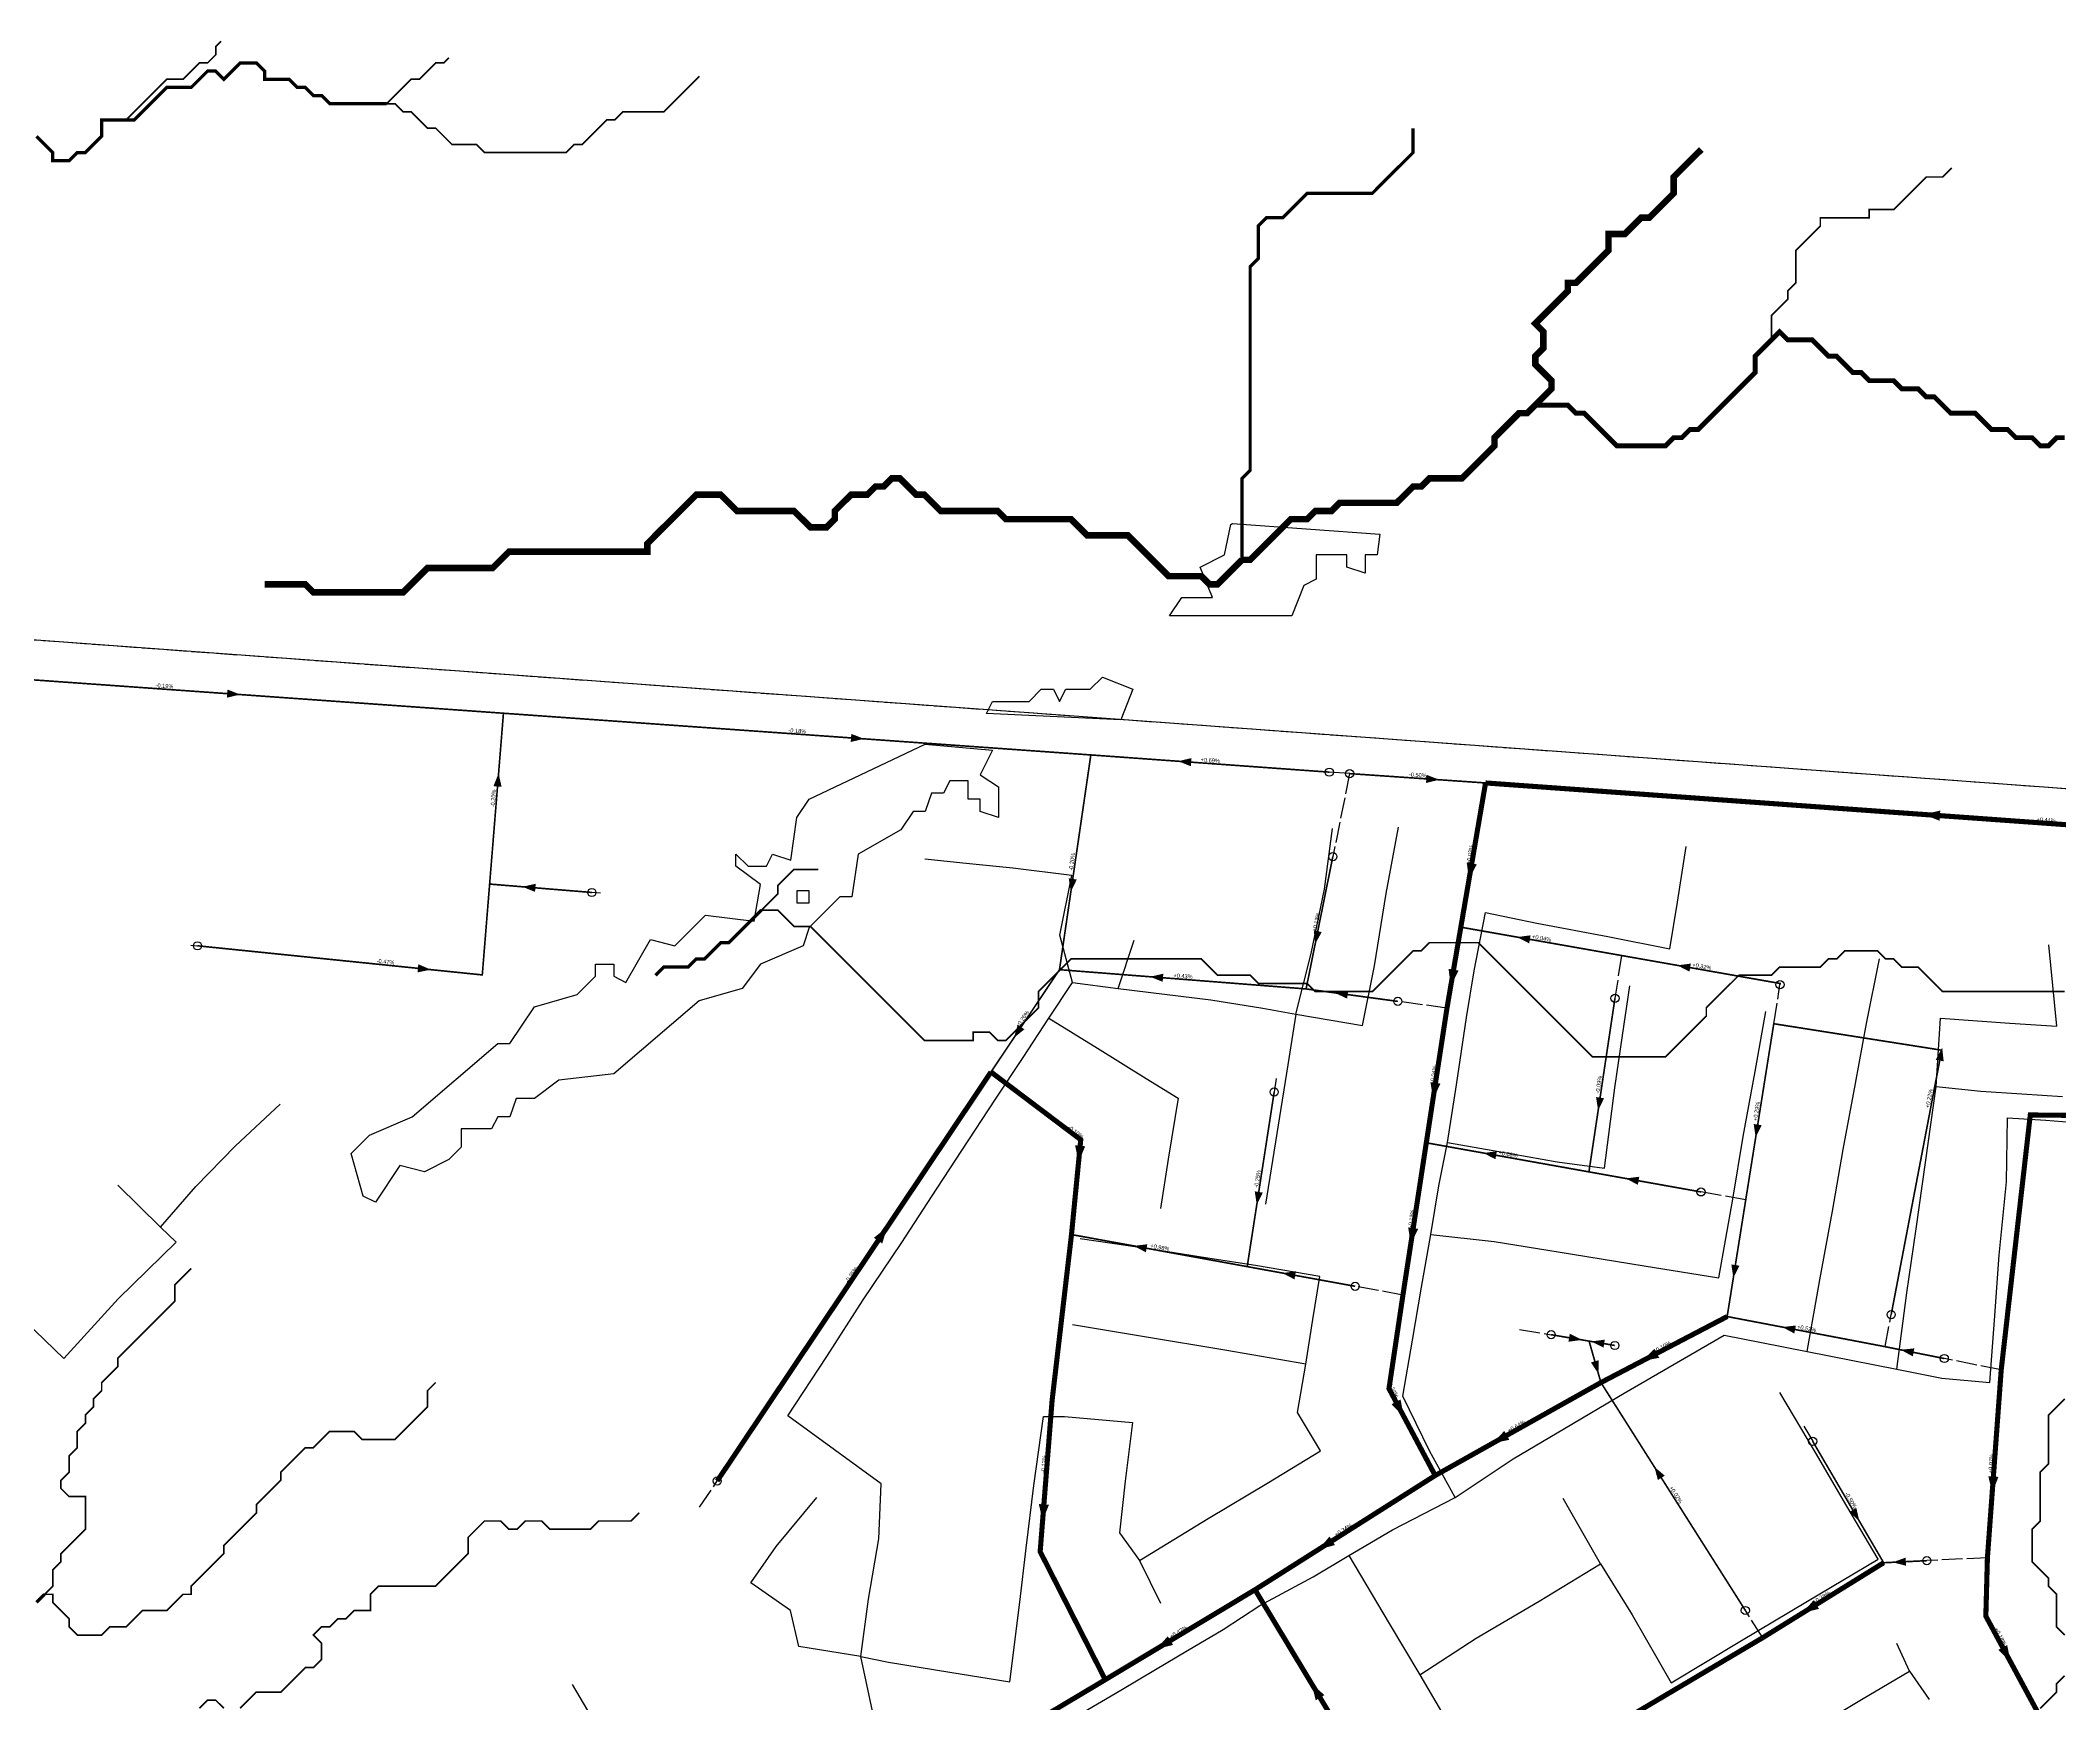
# Model space of a CAD drawing. Header units: metres. Extents: x 442821 to 452274, y 2561971 to 2571293.
# Drawn here: x 445673 to 446665, y 2567151 to 2567968 of the extents above; entities that cross this region are included whole.
import ezdxf
from ezdxf.enums import TextEntityAlignment as Align

# ---------------------------------------------------------------- set-up
doc = ezdxf.new("R2010")
doc.units = ezdxf.units.M
doc.header["$LTSCALE"] = 8
doc.linetypes.add('DASHDOT', pattern=[3.556, 2.54, -0.508, 0, -0.508])
doc.linetypes.add('DASHED', pattern=[1.524, 1.27, -0.254])
for name, color, linetype in [('A_ARROWS', 7, 'Continuous'), ('A_BRANCH', 7, 'Continuous'), ('A_BUILT_2006', 252, 'Continuous'), ('A_CATCHMENTS', 7, 'Continuous'), ('A_ENVELOPE', 3, 'Continuous'), ('A_GRADIENT', 8, 'Continuous'), ('A_HEAD_GAP', 8, 'Continuous'), ('A_HEADS', 8, 'Continuous'), ('A_LATERAL', 7, 'Continuous'), ('A_STREAMS', 5, 'Continuous'), ('A_SUBMAIN', 7, 'Continuous'), ('A_WADI', 4, 'Continuous')]:
    doc.layers.add(name, color=color, linetype=linetype)

msp = doc.modelspace()

# ---------------------------------------------------------------- linework, layer by layer
at = {"layer": 'A_ARROWS', "color": 2}
for points in [[(445771.35, 2567646.39), (445764.83, 2567644.85), (445765.11, 2567648.84)], [(446077.72, 2567624.64), (446071.19, 2567623.1), (446071.47, 2567627.09)], [(445898.24, 2567607.63), (445899.72, 2567601.09), (445895.73, 2567601.41)], [(446231.98, 2567613.64), (446238.5, 2567615.17), (446238.22, 2567611.19)], [(446360.26, 2567604.53), (446353.74, 2567602.97), (446354.02, 2567606.96)], [(446598.15, 2567587.49), (446606.31, 2567589.41), (446605.95, 2567584.42)], [(446374.85, 2567555.53), (446373.74, 2567563.84), (446378.67, 2567562.99)], [(445909.93, 2567551.97), (445916.47, 2567553.44), (445916.15, 2567549.45)], [(446179.3, 2567549.48), (446178.25, 2567556.1), (446182.21, 2567555.52)], [(446299.3, 2567523.86), (446298.61, 2567530.52), (446302.53, 2567529.73)], [(446398.44, 2567527.25), (446405.09, 2567528.11), (446404.4, 2567524.17)], [(445864.98, 2567511.25), (445858.41, 2567509.91), (445858.82, 2567513.89)], [(446218.18, 2567507.76), (446224.72, 2567509.26), (446224.41, 2567505.27)], [(446365.91, 2567503.35), (446364.8, 2567511.66), (446369.73, 2567510.82)], [(446477.18, 2567513.36), (446483.83, 2567514.22), (446483.13, 2567510.28)], [(446308.91, 2567499.87), (446315.52, 2567500.99), (446314.99, 2567497.03)], [(446151.31, 2567477.75), (446153.21, 2567484.18), (446156.53, 2567481.96)], [(446607.23, 2567472.85), (446608, 2567466.19), (446604.07, 2567466.94)], [(446357.19, 2567447.73), (446355.93, 2567456.02), (446360.87, 2567455.26)], [(446438.28, 2567442.05), (446437.25, 2567448.68), (446441.2, 2567448.09)], [(446515.64, 2567428.8), (446514.68, 2567435.43), (446518.63, 2567434.8)], [(446183.1, 2567416.76), (446181.39, 2567424.97), (446186.36, 2567424.48)], [(446381.9, 2567421.19), (446388.55, 2567422.03), (446387.84, 2567418.09)], [(446451.83, 2567408.67), (446458.48, 2567409.51), (446457.78, 2567405.57)], [(446270.61, 2567395.72), (446269.61, 2567402.35), (446273.57, 2567401.74)], [(446089.07, 2567384.77), (446086.7, 2567376.73), (446082.55, 2567379.51)], [(446346.24, 2567376.39), (446344.98, 2567384.67), (446349.93, 2567383.92)], [(446210.2, 2567375.54), (446216.86, 2567376.36), (446216.14, 2567372.42)], [(446283.2, 2567362.22), (446289.85, 2567363.04), (446289.13, 2567359.1)], [(446504.67, 2567359.8), (446503.7, 2567366.44), (446507.65, 2567365.81)], [(446430.32, 2567329.37), (446423.68, 2567328.46), (446424.34, 2567332.41)], [(446434.94, 2567328.59), (446441.58, 2567329.5), (446440.92, 2567325.55)], [(446528.74, 2567335.67), (446535.4, 2567336.44), (446534.65, 2567332.51)], [(446438.41, 2567312.71), (446434.73, 2567318.32), (446438.58, 2567319.41)], [(446460.01, 2567319.06), (446465.94, 2567324.99), (446468.26, 2567320.56)], [(446586.91, 2567324.51), (446593.58, 2567325.21), (446592.79, 2567321.29)], [(446342.78, 2567291.83), (446336.82, 2567297.72), (446341.24, 2567300.07)], [(446386.44, 2567278.57), (446392.19, 2567284.66), (446394.64, 2567280.3)], [(446465.88, 2567267.01), (446470.99, 2567262.68), (446467.62, 2567260.54)], [(446631.81, 2567254.27), (446629.9, 2567262.43), (446634.89, 2567262.06)], [(446165.43, 2567240.58), (446163.57, 2567248.75), (446168.55, 2567248.36)], [(446566.58, 2567240.31), (446561.63, 2567244.83), (446565.08, 2567246.85)], [(446300.93, 2567226.41), (446306.35, 2567232.8), (446309.02, 2567228.58)], [(446583, 2567220.12), (446589.3, 2567222.42), (446589.49, 2567218.42)], [(446538.61, 2567195.17), (446544.09, 2567201.51), (446546.72, 2567197.26)], [(446221.34, 2567177.54), (446226.91, 2567183.81), (446229.49, 2567179.52)], [(446640.79, 2567171.23), (446634.79, 2567177.09), (446639.19, 2567179.46)], [(446297.58, 2567160.45), (446303.85, 2567154.89), (446299.57, 2567152.31)]]:
    msp.add_solid(points, dxfattribs=at)
at = {"layer": 'A_BRANCH', "color": 2, "const_width": 0.8}
for points in [[(446306.24, 2567608.28), (446189.12, 2567616.73)], [(446339.92, 2567495.66), (446294.84, 2567501.78)]]:
    msp.add_lwpolyline(points, dxfattribs=at)
at = {"layer": 'A_BRANCH', "color": 2, "linetype": 'DASHED', "const_width": 0.8}
for points in [[(446307.97, 2567566.77), (446294.84, 2567501.78)], [(446527.59, 2567503.88), (446527.68, 2567504.45), (446449.69, 2567518.21)], [(446446.54, 2567497.17), (446433.76, 2567411.91)], [(446582.2, 2567341.78), (446607.01, 2567471.68), (446524.54, 2567484.69)], [(446488.78, 2567402.06), (446433.76, 2567411.91)], [(446318.95, 2567355.7), (446265.92, 2567365.37)], [(446608.27, 2567320.23), (446579.2, 2567326.05)], [(446510.59, 2567196.47), (446439.64, 2567308.41)], [(446599.73, 2567220.92), (446578.51, 2567219.9)]]:
    msp.add_lwpolyline(points, dxfattribs=at)
at = {"layer": 'A_BUILT_2006', "color": 252}
for points in [[(446303.89, 2567550.79), (446307.87, 2567580.55)], [(446334.23, 2567548.63), (446340.29, 2567581.19)], [(446477.25, 2567544.39), (446481.57, 2567571.67)], [(446127.89, 2567563.4), (446107.52, 2567565.5)], [(446150.78, 2567561.05), (446127.89, 2567563.4)], [(446179.85, 2567557.5), (446150.78, 2567561.05)], [(446173.85, 2567528.16), (446179.85, 2567557.5)], [(446297.39, 2567519.23), (446303.89, 2567550.79)], [(446328.51, 2567513.15), (446334.23, 2567548.63)], [(446377.36, 2567510.59), (446382.93, 2567539.26)], [(446382.93, 2567539.26), (446408.24, 2567534.12)], [(446473.47, 2567521.49), (446477.25, 2567544.39)], [(446180.08, 2567504.99), (446173.85, 2567528.16)], [(446408.24, 2567534.12), (446443.04, 2567527.61)], [(446443.04, 2567527.61), (446473.47, 2567521.49)], [(446202.62, 2567502.04), (446210.43, 2567525.74)], [(446289.78, 2567489.44), (446297.39, 2567519.23)], [(446663.48, 2567483.44), (446659.7, 2567523.49)], [(446322.57, 2567483.77), (446328.51, 2567513.15)], [(446373.58, 2567487.68), (446377.36, 2567510.59)], [(446570.13, 2567484.8), (446576.46, 2567516.63)], [(446168.57, 2567487.46), (446180.08, 2567504.99)], [(446180.08, 2567504.99), (446202.62, 2567502.04)], [(446202.62, 2567502.04), (446248.07, 2567496.39)], [(446450.19, 2567478.84), (446453.78, 2567503.34)], [(446248.07, 2567496.39), (446273.59, 2567492.25)], [(446273.59, 2567492.25), (446289.78, 2567489.44)], [(446289.78, 2567489.44), (446285.8, 2567464.56)], [(446289.78, 2567489.44), (446322.57, 2567483.77)], [(446368.67, 2567454.73), (446373.58, 2567487.68)], [(446515.46, 2567461.14), (446520.68, 2567490.7)], [(446155.89, 2567468.14), (446168.57, 2567487.46)], [(446168.57, 2567487.46), (446192.46, 2567472.6)], [(446446.42, 2567453.16), (446450.19, 2567478.84)], [(446564.69, 2567455.34), (446570.13, 2567484.8)], [(446604.36, 2567453.84), (446606.43, 2567487.34)], [(446606.43, 2567487.34), (446640.47, 2567485.01)], [(446640.47, 2567485.01), (446663.48, 2567483.44)], [(446142.37, 2567447.56), (446155.89, 2567468.14)], [(446192.46, 2567472.6), (446216.36, 2567457.75)], [(446285.8, 2567464.56), (446281.05, 2567434.9)], [(446509.53, 2567429.28), (446515.46, 2567461.14)], [(446216.36, 2567457.75), (446231.96, 2567448.05)], [(446231.96, 2567448.05), (446227.17, 2567418.12)], [(446364.33, 2567426.41), (446368.67, 2567454.73)], [(446441.47, 2567413.73), (446446.42, 2567453.16)], [(446558.61, 2567422.86), (446564.69, 2567455.34)], [(446599.12, 2567416.48), (446604.36, 2567453.84)], [(446604.36, 2567453.84), (446626.25, 2567451.64)], [(446626.25, 2567451.64), (446646.36, 2567450.17)], [(446646.36, 2567450.17), (446666.37, 2567448.94)], [(445769.1, 2567424.71), (445791.02, 2567445.17)], [(446125.81, 2567422.33), (446142.37, 2567447.56)], [(446638.89, 2567406.99), (446639.27, 2567438.5)], [(446639.27, 2567438.5), (446658.23, 2567437.36)], [(446281.05, 2567434.9), (446274.83, 2567396.09)], [(446504.44, 2567398.57), (446509.53, 2567429.28)], [(446658.23, 2567437.36), (446682.7, 2567435.41)], [(445749.55, 2567404.74), (445769.1, 2567424.71)], [(446110.94, 2567399.67), (446125.81, 2567422.33)], [(446227.17, 2567418.12), (446223.28, 2567393.89)], [(446359.98, 2567405.13), (446364.33, 2567426.41)], [(446364.33, 2567426.41), (446395.98, 2567420.79)], [(446395.98, 2567420.79), (446418.16, 2567416.86)], [(446553.41, 2567392.69), (446558.61, 2567422.86)], [(446418.16, 2567416.86), (446441.47, 2567413.73)], [(446594.46, 2567383.91), (446599.12, 2567416.48)], [(445732.22, 2567384.69), (445711.2, 2567405.34)], [(445732.22, 2567384.69), (445749.55, 2567404.74)], [(446096.23, 2567377.26), (446110.94, 2567399.67)], [(446356.04, 2567381.22), (446359.98, 2567405.13)], [(446497.61, 2567359.83), (446504.44, 2567398.57)], [(446635.16, 2567370.99), (446638.89, 2567406.99)], [(446547.12, 2567358.83), (446553.41, 2567392.69)], [(445739.81, 2567377.3), (445732.22, 2567384.69)], [(446219.8, 2567373.79), (446183.87, 2567379.03)], [(446351.57, 2567355.29), (446356.04, 2567381.22)], [(446356.04, 2567381.22), (446387.26, 2567377.7)], [(446589.93, 2567352.48), (446594.46, 2567383.91)], [(445711.39, 2567349.48), (445739.81, 2567377.3)], [(446077.38, 2567348.98), (446096.23, 2567377.26)], [(446245.42, 2567369.73), (446219.8, 2567373.79)], [(446270.01, 2567365.95), (446245.42, 2567369.73)], [(446387.26, 2567377.7), (446418.59, 2567372.63)], [(446418.59, 2567372.63), (446460.84, 2567365.79)], [(446632.89, 2567339.1), (446635.16, 2567370.99)], [(446301.61, 2567360.49), (446270.01, 2567365.95)], [(446298.21, 2567339.42), (446301.61, 2567360.49)], [(446460.84, 2567365.79), (446497.61, 2567359.83)], [(446540.93, 2567323.69), (446547.12, 2567358.83)], [(445684.69, 2567320.3), (445711.39, 2567349.48)], [(446059.4, 2567321.17), (446077.38, 2567348.98)], [(446347.06, 2567329.19), (446351.57, 2567355.29)], [(446584.99, 2567315.07), (446589.93, 2567352.48)], [(446294.67, 2567317.47), (446298.21, 2567339.42)], [(446630.63, 2567308.44), (446632.89, 2567339.1)], [(445665.96, 2567338.43), (445684.69, 2567320.3)], [(446215.42, 2567330.82), (446180.17, 2567336.78)], [(446254.9, 2567324.4), (446215.42, 2567330.82)], [(446342.32, 2567301.7), (446347.06, 2567329.19)], [(446475.67, 2567317.52), (446500.19, 2567331.74)], [(446500.19, 2567331.74), (446518.47, 2567328.13)], [(446040.24, 2567292.09), (446059.4, 2567321.17)], [(446294.67, 2567317.47), (446254.9, 2567324.4)], [(446518.47, 2567328.13), (446540.93, 2567323.69)], [(446540.93, 2567323.69), (446563.29, 2567319.27)], [(446563.29, 2567319.27), (446584.99, 2567315.07)], [(446290.68, 2567293.63), (446294.67, 2567317.47)], [(446451.08, 2567303.25), (446475.67, 2567317.52)], [(446584.99, 2567315.07), (446607.07, 2567310.62)], [(446607.07, 2567310.62), (446630.63, 2567308.44)], [(446355.51, 2567274.91), (446342.32, 2567301.7)], [(446421.69, 2567285.92), (446451.08, 2567303.25)], [(446545.01, 2567273.98), (446527.57, 2567303.55)], [(446063.18, 2567275.39), (446040.24, 2567292.09)], [(446161.07, 2567257.82), (446165.81, 2567291.81)], [(446165.81, 2567291.81), (446176.21, 2567291.81)], [(446176.21, 2567291.81), (446209.66, 2567288.86)], [(446301.93, 2567274.89), (446290.68, 2567293.63)], [(446209.66, 2567288.86), (446206, 2567259.91)], [(446396.62, 2567270.95), (446421.69, 2567285.92)], [(446086.11, 2567258.68), (446063.18, 2567275.39)], [(446276.42, 2567259.35), (446301.93, 2567274.89)], [(446367.98, 2567252.03), (446355.51, 2567274.91)], [(446367.98, 2567252.03), (446396.62, 2567270.95)], [(446560.42, 2567247.72), (446545.01, 2567273.98)], [(446206, 2567259.91), (446203.17, 2567234.55)], [(446034.5, 2567227.82), (446054.57, 2567251.92)], [(446085, 2567231.68), (446086.11, 2567258.68)], [(446157.3, 2567227.13), (446161.07, 2567257.82)], [(446246.76, 2567241.6), (446276.42, 2567259.35)], [(446337.26, 2567236.1), (446367.98, 2567252.03)], [(446439.42, 2567219.43), (446421.05, 2567251.44)], [(446213.06, 2567221.02), (446246.76, 2567241.6)], [(446575.83, 2567221.72), (446560.42, 2567247.72)], [(446079.94, 2567201.95), (446085, 2567231.68)], [(446203.17, 2567234.55), (446213.06, 2567221.02)], [(446315.81, 2567223.43), (446337.26, 2567236.1)], [(446022.1, 2567210.07), (446034.5, 2567227.82)], [(446154.26, 2567200.51), (446157.3, 2567227.13)], [(446213.06, 2567221.02), (446223.41, 2567200.01)], [(446298.25, 2567212.92), (446315.81, 2567223.43)], [(446315.81, 2567223.43), (446335.58, 2567190.04)], [(446541.11, 2567201.01), (446575.83, 2567221.72)], [(446041.61, 2567196.43), (446022.1, 2567210.07)], [(446272.05, 2567198.87), (446298.25, 2567212.92)], [(446409.33, 2567201.1), (446439.42, 2567219.43)], [(446439.42, 2567219.43), (446455.05, 2567194.24)], [(446076.11, 2567173.87), (446079.94, 2567201.95)], [(446149.36, 2567161.34), (446154.26, 2567200.51)], [(446378.34, 2567182.86), (446409.33, 2567201.1)], [(446507.86, 2567181.18), (446541.11, 2567201.01)], [(446045.63, 2567178.72), (446041.61, 2567196.43)], [(446254.15, 2567187.06), (446272.05, 2567198.87)], [(446335.58, 2567190.04), (446350.7, 2567164.88)], [(446455.05, 2567194.24), (446474.07, 2567160.88)], [(446236.64, 2567176.73), (446254.15, 2567187.06)], [(446350.7, 2567164.88), (446378.34, 2567182.86)], [(446474.07, 2567160.88), (446507.86, 2567181.18)], [(446591.16, 2567166.64), (446584.99, 2567180.28)], [(446076.11, 2567173.87), (446045.63, 2567178.72)], [(446084.79, 2567133.27), (446076.11, 2567173.87)], [(446076.11, 2567173.87), (446089.76, 2567170.99)], [(446089.76, 2567170.99), (446119.84, 2567166.12)], [(446220.91, 2567167.45), (446236.64, 2567176.73)], [(446119.84, 2567166.12), (446149.36, 2567161.34)], [(446203.8, 2567157.36), (446220.91, 2567167.45)], [(446350.7, 2567164.88), (446366.38, 2567138.05)], [(446567.68, 2567152.66), (446591.16, 2567166.64)], [(446591.16, 2567166.64), (446600.81, 2567152.64)], [(445949.54, 2567134.51), (445934.6, 2567160.12)], [(446182.92, 2567145.04), (446203.8, 2567157.36)], [(446549.32, 2567141.73), (446567.68, 2567152.66)]]:
    msp.add_lwpolyline(points, dxfattribs=at)
at = {"layer": 'A_CATCHMENTS', "color": 2, "linetype": 'DASHED'}
msp.add_lwpolyline([(445577.23, 2567680.07), (447425.06, 2567544.86)], dxfattribs=at)
at = {"layer": 'A_ENVELOPE', "color": 3}
msp.add_lwpolyline([(444250.94, 2566757.85), (445002.03, 2567304.52), (445444.13, 2567418.61), (445577.23, 2567680.07), (447477.54, 2567541.02)], dxfattribs=at)
at = {"layer": 'A_HEAD_GAP', "color": 8, "linetype": 'DASHED'}
for points in [[(446316.21, 2567607.56), (446306.24, 2567608.28)], [(446316.21, 2567607.56), (446307.97, 2567566.77)], [(445948.3, 2567548.82), (445944.04, 2567549.17)], [(445747.09, 2567523.31), (445750.37, 2567522.97)], [(446449.69, 2567518.21), (446446.54, 2567497.17)], [(446524.54, 2567484.69), (446527.59, 2567503.88)], [(446364.04, 2567492.39), (446339.92, 2567495.66)], [(446280.19, 2567457.74), (446279.17, 2567451.13)], [(446510.76, 2567398.12), (446488.78, 2567402.06)], [(446342.41, 2567351.42), (446318.95, 2567355.7)], [(446579.2, 2567326.05), (446582.2, 2567341.78)], [(446399.68, 2567334.54), (446415.2, 2567331.92)], [(446636.24, 2567314.62), (446608.27, 2567320.23)], [(446539.27, 2567287.05), (446543.65, 2567279.56)], [(445996.94, 2567247.12), (446005.62, 2567260.08)], [(446629.47, 2567222.34), (446599.73, 2567220.92)], [(446519.09, 2567183.07), (446510.59, 2567196.47)]]:
    msp.add_lwpolyline(points, dxfattribs=at)
at = {"layer": 'A_HEADS', "color": 2}
for centre in [(446306.24, 2567608.28), (446316.21, 2567607.56), (446307.97, 2567566.77), (445944.04, 2567549.17), (445750.37, 2567522.97), (446339.92, 2567495.66), (446446.54, 2567497.17), (446527.59, 2567503.88), (446279.17, 2567451.13), (446488.78, 2567402.06), (446318.95, 2567355.7), (446582.2, 2567341.78), (446415.2, 2567331.92), (446446.47, 2567326.64), (446608.27, 2567320.23), (446543.65, 2567279.56), (446005.62, 2567260.08), (446599.73, 2567220.92), (446510.59, 2567196.47)]:
    msp.add_circle(centre, 2, dxfattribs=at)
at = {"layer": 'A_LATERAL', "color": 2, "linetype": 'DASHDOT', "const_width": 0.8}
for points in [[(445567.46, 2567660.86), (445900.63, 2567637.21)], [(445893.84, 2567553.29), (445900.63, 2567637.21)], [(445900.63, 2567637.21), (446189.12, 2567616.73)], [(446189.12, 2567616.73), (446173.72, 2567511.24)], [(446316.21, 2567607.56), (446382.98, 2567602.97)], [(445750.37, 2567522.97), (445890.23, 2567508.67), (445893.84, 2567553.29)], [(445944.04, 2567549.17), (445893.84, 2567553.29)], [(446279.17, 2567451.13), (446265.92, 2567365.37)], [(446510.76, 2567398.12), (446501.65, 2567340.84)], [(446415.2, 2567331.92), (446433.83, 2567328.78)], [(446543.65, 2567279.56), (446578.51, 2567219.9)]]:
    msp.add_lwpolyline(points, dxfattribs=at)
at = {"layer": 'A_LATERAL', "color": 2, "linetype": 'DASHED', "const_width": 0.8}
for points in [[(446449.69, 2567518.21), (446370.84, 2567532.12)], [(446173.72, 2567511.24), (446140.08, 2567460.97)], [(446294.84, 2567501.78), (446173.72, 2567511.24)], [(446524.54, 2567484.69), (446510.76, 2567398.12)], [(446433.76, 2567411.91), (446353.88, 2567426.2)], [(446433.83, 2567328.78), (446439.64, 2567308.41)]]:
    msp.add_lwpolyline(points, dxfattribs=at)
at = {"layer": 'A_LATERAL', "color": 2, "const_width": 0.8}
for points in [[(446265.92, 2567365.37), (446179.62, 2567381.12)], [(446579.2, 2567326.05), (446501.65, 2567340.84)], [(446446.47, 2567326.64), (446433.83, 2567328.78)]]:
    msp.add_lwpolyline(points, dxfattribs=at)
at = {"layer": 'A_STREAMS', "color": 5}
for points, const_width in [([(445762, 2567967.35), (445759.3, 2567964.66), (445759.3, 2567960.66), (445755.3, 2567956.66), (445751.3, 2567956.66), (445747.3, 2567952.66), (445743.3, 2567948.65), (445739.3, 2567948.65), (445735.3, 2567948.65), (445731.3, 2567944.65), (445727.3, 2567940.65), (445723.3, 2567936.65), (445719.3, 2567932.65), (445715.3, 2567928.65)], 0.8), ([(445843.32, 2567936.65), (445839.32, 2567936.65), (445835.32, 2567936.65), (445831.31, 2567936.65), (445827.31, 2567936.65), (445823.31, 2567936.65), (445819.31, 2567936.65), (445815.31, 2567936.65), (445811.31, 2567940.65), (445807.31, 2567940.65), (445803.31, 2567944.65), (445799.31, 2567944.65), (445795.31, 2567948.65), (445791.31, 2567948.65), (445787.31, 2567948.65), (445783.31, 2567948.65), (445783.31, 2567952.66), (445779.31, 2567956.66), (445775.31, 2567956.66), (445771.31, 2567956.66), (445767.31, 2567952.66), (445763.31, 2567948.65), (445759.3, 2567952.66), (445755.3, 2567952.66), (445751.3, 2567948.65), (445747.3, 2567944.65), (445743.3, 2567944.65), (445739.3, 2567944.65), (445735.3, 2567944.65), (445731.3, 2567940.65), (445727.3, 2567936.65), (445723.3, 2567932.65), (445719.3, 2567928.65), (445715.3, 2567928.65)], 1.6), ([(445873.83, 2567959.17), (445871.32, 2567956.66), (445867.32, 2567956.66), (445863.32, 2567952.66), (445859.32, 2567948.65), (445855.32, 2567948.65), (445851.32, 2567944.65), (445847.32, 2567940.65), (445843.32, 2567936.65)], 0.8), ([(445996.85, 2567950.17), (445995.34, 2567948.65), (445991.34, 2567944.65), (445987.34, 2567940.65), (445983.34, 2567936.65), (445979.33, 2567932.65), (445975.33, 2567932.65), (445971.33, 2567932.65), (445967.33, 2567932.65), (445963.33, 2567932.65), (445959.33, 2567932.65), (445955.33, 2567928.65), (445951.33, 2567928.65), (445947.33, 2567924.65), (445943.33, 2567920.64), (445939.33, 2567916.64), (445935.33, 2567916.64), (445931.33, 2567912.64), (445927.33, 2567912.64), (445923.33, 2567912.64), (445919.33, 2567912.64), (445915.33, 2567912.64), (445911.33, 2567912.64), (445907.32, 2567912.64), (445903.32, 2567912.64), (445899.32, 2567912.64), (445895.32, 2567912.64), (445891.32, 2567912.64), (445887.32, 2567916.64), (445883.32, 2567916.64), (445879.32, 2567916.64), (445875.32, 2567916.64), (445871.32, 2567920.64), (445867.32, 2567924.65), (445863.32, 2567924.65), (445859.32, 2567928.65), (445855.32, 2567932.65), (445851.32, 2567932.65), (445847.32, 2567936.65), (445843.32, 2567936.65)], 0.8), ([(445715.3, 2567928.65), (445711.3, 2567928.65), (445707.3, 2567928.65), (445703.3, 2567928.65), (445703.3, 2567924.65), (445703.3, 2567920.64), (445699.3, 2567916.64), (445695.3, 2567912.64), (445691.3, 2567912.64), (445687.29, 2567908.64), (445683.29, 2567908.64), (445679.29, 2567908.64), (445679.29, 2567912.64), (445675.29, 2567916.64), (445671.29, 2567920.64)], 1.6), ([(446347.39, 2567924.52), (446347.39, 2567920.64), (446347.39, 2567916.64), (446347.39, 2567912.64), (446343.39, 2567908.64), (446339.38, 2567904.64), (446335.38, 2567900.64), (446331.38, 2567896.64), (446327.38, 2567892.63), (446323.38, 2567892.63), (446319.38, 2567892.63), (446315.38, 2567892.63), (446311.38, 2567892.63), (446307.38, 2567892.63), (446303.38, 2567892.63), (446299.38, 2567892.63), (446295.38, 2567892.63), (446291.38, 2567888.63), (446287.38, 2567884.63), (446283.38, 2567880.63), (446279.38, 2567880.63), (446275.38, 2567880.63), (446271.38, 2567876.63), (446271.38, 2567872.63), (446271.38, 2567868.63), (446271.38, 2567864.62), (446271.38, 2567860.62), (446267.37, 2567856.62), (446267.37, 2567852.62), (446267.37, 2567848.62), (446267.37, 2567844.62), (446267.37, 2567840.62), (446267.37, 2567836.62), (446267.37, 2567832.61), (446267.37, 2567828.61), (446267.37, 2567824.61), (446267.37, 2567820.61), (446267.37, 2567816.61), (446267.37, 2567812.61), (446267.37, 2567808.61), (446267.37, 2567804.6), (446267.37, 2567800.6), (446267.37, 2567796.6), (446267.37, 2567792.6), (446267.37, 2567788.6), (446267.37, 2567784.6), (446267.37, 2567780.6), (446267.37, 2567776.59), (446267.37, 2567772.59), (446267.37, 2567768.59), (446267.37, 2567764.59), (446267.37, 2567760.59), (446267.37, 2567756.59), (446263.37, 2567752.59), (446263.37, 2567748.58), (446263.37, 2567744.58), (446263.37, 2567740.58), (446263.37, 2567736.58), (446263.37, 2567732.58), (446263.37, 2567728.58), (446263.37, 2567724.58), (446263.37, 2567720.57), (446263.37, 2567716.57), (446263.37, 2567712.57)], 1.6), ([(446488.93, 2567914.16), (446487.4, 2567912.64), (446483.4, 2567908.64), (446479.4, 2567904.64), (446475.4, 2567900.64), (446475.4, 2567896.64), (446475.4, 2567892.63), (446471.4, 2567888.63), (446467.4, 2567884.63), (446463.4, 2567880.63), (446459.4, 2567880.63), (446455.4, 2567876.63), (446451.4, 2567872.63), (446447.4, 2567872.63), (446443.4, 2567872.63), (446443.4, 2567868.63), (446443.4, 2567864.62), (446439.4, 2567860.62), (446435.4, 2567856.62), (446431.4, 2567852.62), (446427.4, 2567848.62), (446423.4, 2567848.62), (446423.4, 2567844.62), (446419.4, 2567840.62), (446415.4, 2567836.62), (446411.39, 2567832.61), (446407.39, 2567828.61), (446411.39, 2567824.61), (446411.39, 2567820.61), (446411.39, 2567816.61), (446407.39, 2567812.61), (446407.39, 2567808.61), (446411.39, 2567804.6), (446415.4, 2567800.6), (446415.4, 2567796.6), (446411.39, 2567792.6), (446407.39, 2567788.6)], 3.2), ([(446611.94, 2567905.16), (446611.42, 2567904.64), (446607.42, 2567900.64), (446603.42, 2567900.64), (446599.42, 2567900.64), (446595.42, 2567896.64), (446591.42, 2567892.63), (446587.42, 2567888.63), (446583.42, 2567884.63), (446579.42, 2567884.63), (446575.42, 2567884.63), (446571.42, 2567884.63), (446571.42, 2567880.63), (446567.42, 2567880.63), (446563.42, 2567880.63), (446559.41, 2567880.63), (446555.41, 2567880.63), (446551.41, 2567880.63), (446547.41, 2567880.63), (446547.41, 2567876.63), (446543.41, 2567872.63), (446539.41, 2567868.63), (446535.41, 2567864.62), (446535.41, 2567860.62), (446535.41, 2567856.62), (446535.41, 2567852.62), (446535.41, 2567848.62), (446531.41, 2567844.62), (446531.41, 2567840.62), (446527.41, 2567836.62), (446523.41, 2567832.61), (446523.41, 2567828.61), (446523.41, 2567824.61), (446523.41, 2567820.61)], 0.8), ([(446667.43, 2567772.59), (446663.43, 2567772.59), (446659.43, 2567768.59), (446655.43, 2567768.59), (446651.43, 2567772.59), (446647.43, 2567772.59), (446643.43, 2567772.59), (446639.43, 2567776.59), (446635.43, 2567776.59), (446631.42, 2567776.59), (446627.42, 2567780.6), (446623.42, 2567784.6), (446619.42, 2567784.6), (446615.42, 2567784.6), (446611.42, 2567784.6), (446607.42, 2567788.6), (446603.42, 2567792.6), (446599.42, 2567792.6), (446595.42, 2567796.6), (446591.42, 2567796.6), (446587.42, 2567796.6), (446583.42, 2567800.6), (446579.42, 2567800.6), (446575.42, 2567800.6), (446571.42, 2567800.6), (446567.42, 2567804.6), (446563.42, 2567804.6), (446559.41, 2567808.61), (446555.41, 2567812.61), (446551.41, 2567812.61), (446547.41, 2567816.61), (446543.41, 2567820.61), (446539.41, 2567820.61), (446535.41, 2567820.61), (446531.41, 2567820.61), (446527.41, 2567824.61), (446523.41, 2567820.61)], 2.4), ([(446523.41, 2567820.61), (446519.41, 2567816.61), (446515.41, 2567812.61), (446515.41, 2567808.61), (446515.41, 2567804.6), (446511.41, 2567800.6), (446507.41, 2567796.6), (446503.41, 2567792.6), (446499.41, 2567788.6), (446495.41, 2567784.6), (446491.41, 2567780.6), (446487.4, 2567776.59), (446483.4, 2567776.59), (446479.4, 2567772.59), (446475.4, 2567772.59), (446471.4, 2567768.59), (446467.4, 2567768.59), (446463.4, 2567768.59), (446459.4, 2567768.59), (446455.4, 2567768.59), (446451.4, 2567768.59), (446447.4, 2567768.59), (446443.4, 2567772.59), (446439.4, 2567776.59), (446435.4, 2567780.6), (446431.4, 2567784.6), (446427.4, 2567784.6), (446423.4, 2567788.6), (446419.4, 2567788.6), (446415.4, 2567788.6), (446411.39, 2567788.6), (446407.39, 2567788.6)], 2.4), ([(446407.39, 2567788.6), (446403.39, 2567784.6), (446399.39, 2567784.6), (446395.39, 2567780.6), (446391.39, 2567776.59), (446387.39, 2567772.59), (446387.39, 2567768.59), (446383.39, 2567764.59), (446379.39, 2567760.59), (446375.39, 2567756.59), (446371.39, 2567752.59), (446367.39, 2567752.59), (446363.39, 2567752.59), (446359.39, 2567752.59), (446355.39, 2567752.59), (446351.39, 2567748.58), (446347.39, 2567748.58), (446343.39, 2567744.58), (446339.38, 2567740.58), (446335.38, 2567740.58), (446331.38, 2567740.58), (446327.38, 2567740.58), (446323.38, 2567740.58), (446319.38, 2567740.58), (446315.38, 2567740.58), (446311.38, 2567740.58), (446307.38, 2567736.58), (446303.38, 2567736.58), (446299.38, 2567736.58), (446295.38, 2567732.58), (446291.38, 2567732.58), (446287.38, 2567732.58), (446283.38, 2567728.58), (446279.38, 2567724.58), (446275.38, 2567720.57), (446271.38, 2567716.57), (446267.37, 2567712.57), (446263.37, 2567712.57)], 3.2), ([(446263.37, 2567712.57), (446259.37, 2567708.57), (446255.37, 2567704.57), (446251.37, 2567700.57), (446247.37, 2567700.57), (446243.37, 2567704.57), (446239.37, 2567704.57), (446235.37, 2567704.57), (446231.37, 2567704.57), (446227.37, 2567704.57), (446223.37, 2567708.57), (446219.37, 2567712.57), (446215.37, 2567716.57), (446211.37, 2567720.57), (446207.37, 2567724.58), (446203.37, 2567724.58), (446199.37, 2567724.58), (446195.36, 2567724.58), (446191.36, 2567724.58), (446187.36, 2567724.58), (446183.36, 2567728.58), (446179.36, 2567732.58), (446175.36, 2567732.58), (446171.36, 2567732.58), (446167.36, 2567732.58), (446163.36, 2567732.58), (446159.36, 2567732.58), (446155.36, 2567732.58), (446151.36, 2567732.58), (446147.36, 2567732.58), (446143.36, 2567736.58), (446139.36, 2567736.58), (446135.36, 2567736.58), (446131.36, 2567736.58), (446127.36, 2567736.58), (446123.35, 2567736.58), (446119.35, 2567736.58), (446115.35, 2567736.58), (446111.35, 2567740.58), (446107.35, 2567744.58), (446103.35, 2567744.58), (446099.35, 2567748.58), (446095.35, 2567752.59), (446091.35, 2567752.59), (446087.35, 2567748.58), (446083.35, 2567748.58), (446079.35, 2567744.58), (446075.35, 2567744.58), (446071.35, 2567744.58), (446067.35, 2567740.58), (446063.35, 2567736.58), (446063.35, 2567732.58), (446059.35, 2567728.58), (446055.35, 2567728.58), (446051.34, 2567728.58), (446047.34, 2567732.58), (446043.34, 2567736.58), (446039.34, 2567736.58), (446035.34, 2567736.58), (446031.34, 2567736.58), (446027.34, 2567736.58), (446023.34, 2567736.58), (446019.34, 2567736.58), (446015.34, 2567736.58), (446011.34, 2567740.58), (446007.34, 2567744.58), (446003.34, 2567744.58), (445999.34, 2567744.58), (445995.34, 2567744.58), (445991.34, 2567740.58), (445987.34, 2567736.58), (445983.34, 2567732.58), (445979.33, 2567728.58), (445975.33, 2567724.58), (445971.33, 2567720.57), (445971.33, 2567716.57), (445967.33, 2567716.57), (445963.33, 2567716.57), (445959.33, 2567716.57), (445955.33, 2567716.57), (445951.33, 2567716.57), (445947.33, 2567716.57), (445943.33, 2567716.57), (445939.33, 2567716.57), (445935.33, 2567716.57), (445931.33, 2567716.57), (445927.33, 2567716.57), (445923.33, 2567716.57), (445919.33, 2567716.57), (445915.33, 2567716.57), (445911.33, 2567716.57), (445907.32, 2567716.57), (445903.32, 2567716.57), (445899.32, 2567712.57), (445895.32, 2567708.57), (445891.32, 2567708.57), (445887.32, 2567708.57), (445883.32, 2567708.57), (445879.32, 2567708.57), (445875.32, 2567708.57), (445871.32, 2567708.57), (445867.32, 2567708.57), (445863.32, 2567708.57), (445859.32, 2567704.57), (445855.32, 2567700.57), (445851.32, 2567696.57), (445847.32, 2567696.57), (445843.32, 2567696.57), (445839.32, 2567696.57), (445835.32, 2567696.57), (445831.31, 2567696.57), (445827.31, 2567696.57), (445823.31, 2567696.57), (445819.31, 2567696.57), (445815.31, 2567696.57), (445811.31, 2567696.57), (445807.31, 2567696.57), (445803.31, 2567700.57), (445799.31, 2567700.57), (445795.31, 2567700.57), (445791.31, 2567700.57), (445787.31, 2567700.57), (445783.31, 2567700.57)], 3.2), ([(446055.35, 2567560.52), (446051.34, 2567560.52), (446047.34, 2567560.52), (446043.34, 2567560.52), (446039.34, 2567556.52), (446035.34, 2567552.52), (446035.34, 2567548.51), (446031.34, 2567544.51), (446027.34, 2567540.51)], 0.8), ([(446027.34, 2567540.51), (446023.34, 2567536.51), (446019.34, 2567532.51), (446015.34, 2567528.51), (446011.34, 2567524.51), (446007.34, 2567524.51), (446003.34, 2567520.5), (445999.34, 2567516.5), (445995.34, 2567516.5), (445991.34, 2567512.5), (445987.34, 2567512.5), (445983.34, 2567512.5), (445979.33, 2567512.5), (445975.33, 2567508.5)], 1.6), ([(446667.43, 2567500.5), (446663.43, 2567500.5), (446659.43, 2567500.5), (446655.43, 2567500.5), (446651.43, 2567500.5), (446647.43, 2567500.5), (446643.43, 2567500.5), (446639.43, 2567500.5), (446635.43, 2567500.5), (446631.42, 2567500.5), (446627.42, 2567500.5), (446623.42, 2567500.5), (446619.42, 2567500.5), (446615.42, 2567500.5), (446611.42, 2567500.5), (446607.42, 2567500.5), (446603.42, 2567504.5), (446599.42, 2567508.5), (446595.42, 2567512.5), (446591.42, 2567512.5), (446587.42, 2567512.5), (446583.42, 2567516.5), (446579.42, 2567516.5), (446575.42, 2567520.5), (446571.42, 2567520.5), (446567.42, 2567520.5), (446563.42, 2567520.5), (446559.41, 2567520.5), (446555.41, 2567516.5), (446551.41, 2567516.5), (446547.41, 2567512.5), (446543.41, 2567512.5), (446539.41, 2567512.5), (446535.41, 2567512.5), (446531.41, 2567512.5), (446527.41, 2567512.5), (446523.41, 2567508.5), (446519.41, 2567508.5), (446515.41, 2567508.5), (446511.41, 2567508.5), (446507.41, 2567508.5), (446503.41, 2567504.5), (446499.41, 2567500.5), (446495.41, 2567496.5), (446491.41, 2567492.5), (446491.41, 2567488.49), (446487.4, 2567484.49), (446483.4, 2567480.49), (446479.4, 2567476.49), (446475.4, 2567472.49), (446471.4, 2567468.49), (446467.4, 2567468.49), (446463.4, 2567468.49), (446459.4, 2567468.49), (446455.4, 2567468.49), (446451.4, 2567468.49), (446447.4, 2567468.49), (446443.4, 2567468.49), (446439.4, 2567468.49), (446435.4, 2567468.49), (446431.4, 2567472.49), (446427.4, 2567476.49), (446423.4, 2567480.49), (446419.4, 2567484.49), (446415.4, 2567488.49), (446411.39, 2567492.5), (446407.39, 2567496.5), (446403.39, 2567500.5), (446399.39, 2567504.5), (446395.39, 2567508.5), (446391.39, 2567512.5), (446387.39, 2567516.5), (446383.39, 2567520.5), (446379.39, 2567524.51), (446375.39, 2567524.51), (446371.39, 2567524.51), (446367.39, 2567524.51), (446363.39, 2567524.51), (446359.39, 2567524.51), (446355.39, 2567524.51), (446351.39, 2567520.5), (446347.39, 2567520.5), (446343.39, 2567516.5), (446339.38, 2567512.5), (446335.38, 2567508.5), (446331.38, 2567504.5), (446327.38, 2567500.5), (446323.38, 2567500.5), (446319.38, 2567500.5), (446315.38, 2567500.5), (446311.38, 2567500.5), (446307.38, 2567500.5), (446303.38, 2567500.5), (446299.38, 2567500.5), (446295.38, 2567504.5), (446291.38, 2567504.5), (446287.38, 2567504.5), (446283.38, 2567504.5), (446279.38, 2567504.5), (446275.38, 2567504.5), (446271.38, 2567504.5), (446267.37, 2567508.5), (446263.37, 2567508.5), (446259.37, 2567508.5), (446255.37, 2567508.5), (446251.37, 2567508.5), (446247.37, 2567512.5), (446243.37, 2567516.5), (446239.37, 2567516.5), (446235.37, 2567516.5), (446231.37, 2567516.5), (446227.37, 2567516.5), (446223.37, 2567516.5), (446219.37, 2567516.5), (446215.37, 2567516.5), (446211.37, 2567516.5), (446207.37, 2567516.5), (446203.37, 2567516.5), (446199.37, 2567516.5), (446195.36, 2567516.5), (446191.36, 2567516.5), (446187.36, 2567516.5), (446183.36, 2567516.5), (446179.36, 2567516.5), (446175.36, 2567512.5), (446171.36, 2567508.5), (446167.36, 2567504.5), (446163.36, 2567500.5), (446163.36, 2567496.5), (446163.36, 2567492.5), (446159.36, 2567488.49), (446155.36, 2567484.49), (446151.36, 2567480.49), (446147.36, 2567476.49), (446143.36, 2567476.49), (446139.36, 2567480.49), (446135.36, 2567480.49), (446131.36, 2567480.49), (446131.36, 2567476.49), (446127.36, 2567476.49), (446123.35, 2567476.49), (446119.35, 2567476.49), (446115.35, 2567476.49), (446111.35, 2567476.49), (446107.35, 2567476.49), (446103.35, 2567480.49), (446099.35, 2567484.49), (446095.35, 2567488.49), (446091.35, 2567492.5), (446087.35, 2567496.5), (446083.35, 2567500.5), (446079.35, 2567504.5), (446075.35, 2567508.5), (446071.35, 2567512.5), (446067.35, 2567516.5), (446063.35, 2567520.5), (446059.35, 2567524.51), (446055.35, 2567528.51), (446051.34, 2567532.51), (446047.34, 2567532.51), (446043.34, 2567532.51), (446039.34, 2567536.51), (446035.34, 2567540.51), (446031.34, 2567540.51), (446027.34, 2567540.51)], 0.8), ([(445747.3, 2567364.45), (445743.3, 2567360.45), (445739.3, 2567356.45), (445739.3, 2567352.45), (445739.3, 2567348.44), (445735.3, 2567344.44), (445731.3, 2567340.44), (445727.3, 2567336.44), (445723.3, 2567332.44), (445719.3, 2567328.44), (445715.3, 2567324.44), (445711.3, 2567320.44), (445711.3, 2567316.43), (445707.3, 2567312.43), (445703.3, 2567308.43), (445703.3, 2567304.43), (445699.3, 2567300.43), (445699.3, 2567296.43), (445695.3, 2567292.43), (445695.3, 2567288.42), (445691.3, 2567284.42), (445691.3, 2567280.42), (445691.3, 2567276.42), (445687.29, 2567272.42), (445687.29, 2567268.42), (445687.29, 2567264.42), (445683.29, 2567260.41), (445683.29, 2567256.41), (445687.29, 2567252.41), (445691.3, 2567252.41), (445695.3, 2567252.41), (445695.3, 2567248.41), (445695.3, 2567244.41), (445695.3, 2567240.41), (445695.3, 2567236.41), (445691.3, 2567232.4), (445687.29, 2567228.4), (445683.29, 2567224.4), (445683.29, 2567220.4), (445679.29, 2567216.4), (445679.29, 2567212.4), (445679.29, 2567208.4), (445675.29, 2567204.39)], 0.8), ([(445867.32, 2567308.43), (445863.32, 2567304.43), (445863.32, 2567300.43), (445863.32, 2567296.43), (445859.32, 2567292.43), (445855.32, 2567288.42), (445851.32, 2567284.42), (445847.32, 2567280.42), (445843.32, 2567280.42), (445839.32, 2567280.42), (445835.32, 2567280.42), (445831.31, 2567280.42), (445827.31, 2567284.42), (445823.31, 2567284.42), (445819.31, 2567284.42), (445815.31, 2567284.42), (445811.31, 2567280.42), (445807.31, 2567276.42), (445803.31, 2567276.42), (445799.31, 2567272.42), (445795.31, 2567268.42), (445791.31, 2567264.42), (445791.31, 2567260.41), (445787.31, 2567256.41), (445783.31, 2567252.41), (445779.31, 2567248.41), (445779.31, 2567244.41), (445775.31, 2567240.41), (445771.31, 2567236.41), (445767.31, 2567232.4), (445763.31, 2567228.4), (445763.31, 2567224.4), (445759.3, 2567220.4), (445755.3, 2567216.4), (445751.3, 2567212.4), (445747.3, 2567208.4), (445747.3, 2567204.39), (445743.3, 2567204.39), (445739.3, 2567200.39), (445735.3, 2567196.39), (445731.3, 2567196.39), (445727.3, 2567196.39), (445723.3, 2567196.39), (445719.3, 2567192.39), (445715.3, 2567188.39), (445711.3, 2567188.39), (445707.3, 2567188.39), (445703.3, 2567184.39), (445699.3, 2567184.39), (445695.3, 2567184.39), (445691.3, 2567184.39), (445687.29, 2567188.39), (445687.29, 2567192.39), (445683.29, 2567196.39), (445679.29, 2567200.39), (445679.29, 2567204.39), (445675.29, 2567204.39)], 0.8), ([(446667.43, 2567300.43), (446663.43, 2567296.43), (446659.43, 2567292.43), (446659.43, 2567288.42), (446659.43, 2567284.42), (446659.43, 2567280.42), (446659.43, 2567276.42), (446659.43, 2567272.42), (446659.43, 2567268.42), (446655.43, 2567264.42), (446655.43, 2567260.41), (446655.43, 2567256.41), (446655.43, 2567252.41), (446655.43, 2567248.41), (446655.43, 2567244.41), (446655.43, 2567240.41), (446651.43, 2567236.41), (446651.43, 2567232.4), (446651.43, 2567228.4), (446651.43, 2567224.4), (446651.43, 2567220.4), (446655.43, 2567216.4), (446659.43, 2567212.4), (446659.43, 2567208.4), (446663.43, 2567204.39), (446663.43, 2567200.39), (446663.43, 2567196.39), (446663.43, 2567192.39), (446663.43, 2567188.39), (446667.43, 2567184.39)], 0.8), ([(445967.33, 2567244.41), (445963.33, 2567240.41), (445959.33, 2567240.41), (445955.33, 2567240.41), (445951.33, 2567240.41), (445947.33, 2567240.41), (445943.33, 2567236.41), (445939.33, 2567236.41), (445935.33, 2567236.41), (445931.33, 2567236.41), (445927.33, 2567236.41), (445923.33, 2567236.41), (445919.33, 2567240.41), (445915.33, 2567240.41), (445911.33, 2567240.41), (445907.32, 2567236.41), (445903.32, 2567236.41), (445899.32, 2567240.41), (445895.32, 2567240.41), (445891.32, 2567240.41), (445887.32, 2567236.41), (445883.32, 2567232.4), (445883.32, 2567228.4), (445883.32, 2567224.4), (445879.32, 2567220.4), (445875.32, 2567216.4), (445871.32, 2567212.4), (445867.32, 2567208.4), (445863.32, 2567208.4), (445859.32, 2567208.4), (445855.32, 2567208.4), (445851.32, 2567208.4), (445847.32, 2567208.4), (445843.32, 2567208.4), (445839.32, 2567208.4), (445835.32, 2567204.39), (445835.32, 2567200.39), (445835.32, 2567196.39), (445831.31, 2567196.39), (445827.31, 2567196.39), (445823.31, 2567192.39), (445819.31, 2567192.39), (445815.31, 2567188.39), (445811.31, 2567188.39), (445807.31, 2567184.39), (445811.31, 2567180.39), (445811.31, 2567176.38), (445811.31, 2567172.38), (445807.31, 2567168.38), (445803.31, 2567168.38), (445799.31, 2567164.38), (445795.31, 2567160.38), (445791.31, 2567156.38), (445787.31, 2567156.38), (445783.31, 2567156.38), (445779.31, 2567156.38), (445775.31, 2567152.38), (445771.31, 2567148.38)], 0.8), ([(445675.29, 2567204.39), (445671.29, 2567200.39)], 1.6), ([(446667.43, 2567164.38), (446663.43, 2567160.38), (446663.43, 2567156.38), (446659.43, 2567152.38), (446655.43, 2567148.38)], 0.8), ([(445763.31, 2567148.38), (445759.3, 2567152.38), (445755.3, 2567152.38), (445751.3, 2567148.38)], 0.8)]:
    msp.add_lwpolyline(points, dxfattribs=dict(at, const_width=const_width))
at = {"layer": 'A_SUBMAIN', "color": 2, "linetype": 'DASHED', "const_width": 2.5}
for points in [[(446382.98, 2567602.97), (446370.84, 2567532.12)], [(446929.95, 2567544.46), (446856.51, 2567551.56), (446819.69, 2567565.43), (446773.77, 2567574.87), (446581.02, 2567588.72), (446382.98, 2567602.97)], [(446370.84, 2567532.12), (446364.04, 2567492.39)], [(446364.04, 2567492.39), (446353.88, 2567426.2)], [(446140.08, 2567460.97), (446184.16, 2567427.69), (446179.62, 2567381.12)], [(446904.8, 2567437.18), (446650.52, 2567439.87), (446636.24, 2567314.62)], [(446353.88, 2567426.2), (446342.41, 2567351.42)], [(446342.41, 2567351.42), (446335.55, 2567305.44), (446358.24, 2567262.75)], [(446501.65, 2567340.84), (446439.64, 2567308.41)], [(446636.24, 2567314.62), (446629.47, 2567222.34)], [(446358.24, 2567262.75), (446269.76, 2567206.64)], [(446578.51, 2567219.9), (446519.09, 2567183.07)], [(446629.47, 2567222.34), (446628.69, 2567193.66), (446653.99, 2567146.78)], [(446269.76, 2567206.64), (446196.21, 2567162.43)], [(446345.77, 2567080.46), (446269.76, 2567206.64)]]:
    msp.add_lwpolyline(points, dxfattribs=at)
at = {"layer": 'A_SUBMAIN', "color": 2, "linetype": 'DASHDOT', "const_width": 2.5}
for points in [[(446005.62, 2567260.08), (446140.08, 2567460.97)], [(446179.62, 2567381.12), (446170.1, 2567299.72), (446164.23, 2567225.36), (446196.21, 2567162.43)]]:
    msp.add_lwpolyline(points, dxfattribs=at)
at = {"layer": 'A_SUBMAIN', "color": 2, "const_width": 2.5}
for points in [[(446439.64, 2567308.41), (446358.24, 2567262.75)], [(446519.09, 2567183.07), (446345.77, 2567080.46)], [(446196.21, 2567162.43), (446148.44, 2567133.95)]]:
    msp.add_lwpolyline(points, dxfattribs=at)
at = {"layer": 'A_WADI', "color": 4}
for points in [[(446329.8, 2567715.01), (446323.8, 2567715.01), (446323.8, 2567706.01), (446314.8, 2567709.01), (446314.8, 2567715.01), (446299.8, 2567715.01), (446299.8, 2567703.01), (446293.8, 2567700.01), (446287.8, 2567685.01), (446227.8, 2567685.01), (446233.8, 2567694.01), (446248.8, 2567694.01), (446242.8, 2567709.01), (446254.8, 2567715.01), (446257.8, 2567730.01), (446258.72, 2567730.47), (446331.07, 2567725.18), (446329.8, 2567715.01)], [(446209.8, 2567649.01), (446203.8, 2567634.01), (446137.8, 2567637.01), (446140.8, 2567643.01), (446158.8, 2567643.01), (446164.8, 2567649.01), (446170.8, 2567649.01), (446173.8, 2567643.01), (446176.8, 2567649.01), (446188.8, 2567649.01), (446194.8, 2567655.01), (446209.8, 2567649.01)], [(446140.8, 2567619.01), (446134.8, 2567607.01), (446143.8, 2567601.01), (446143.8, 2567586.01), (446134.8, 2567589.01), (446134.8, 2567595.01), (446128.8, 2567595.01), (446128.8, 2567604.01), (446119.8, 2567604.01), (446116.8, 2567598.01), (446110.8, 2567598.01), (446107.8, 2567589.01), (446101.8, 2567589.01), (446095.8, 2567580.01), (446074.8, 2567568.01), (446071.8, 2567547.01), (446065.8, 2567547.01), (446050.8, 2567532.01), (446047.8, 2567523.01), (446026.8, 2567514.01), (446017.8, 2567502.01), (445996.8, 2567496.01), (445954.8, 2567460.01), (445927.8, 2567457.01), (445915.8, 2567448.01), (445906.8, 2567448.01), (445903.8, 2567439.01), (445897.8, 2567439.01), (445894.8, 2567433.01), (445879.8, 2567433.01), (445879.8, 2567424.01), (445873.8, 2567418.01), (445861.8, 2567412.01), (445849.8, 2567415.01), (445837.8, 2567397.01), (445831.8, 2567400.01), (445825.8, 2567421.01), (445834.8, 2567430.01), (445855.8, 2567439.01), (445897.8, 2567475.01), (445903.8, 2567475.01), (445915.8, 2567493.01), (445936.8, 2567499.01), (445945.8, 2567508.01), (445945.8, 2567514.01), (445954.8, 2567514.01), (445954.8, 2567508.01), (445960.8, 2567505.01), (445972.8, 2567526.01), (445984.8, 2567523.01), (445999.8, 2567538.01), (446023.8, 2567535.01), (446026.8, 2567553.01), (446014.8, 2567562.01), (446014.8, 2567568.01), (446020.8, 2567562.01), (446029.8, 2567562.01), (446032.8, 2567568.01), (446041.8, 2567565.01), (446044.8, 2567586.01), (446050.8, 2567595.01), (446107.8, 2567622.01), (446140.8, 2567619.01)], [(446044.8, 2567544.01), (446050.8, 2567544.01), (446050.8, 2567550.01), (446044.8, 2567550.01), (446044.8, 2567544.01)]]:
    msp.add_lwpolyline(points, close=True, dxfattribs=at)

# ---------------------------------------------------------------- texts
at = {"layer": 'A_GRADIENT', "color": 2}
for s, rotation, p in [('-0.19%', -4.06034, (445734.04, 2567649.04)), ('-0.18%', -4.06034, (446044.88, 2567626.97)), ('+0.69%', 355.87356, (446247.68, 2567612.51)), ('-0.50%', -3.93927, (446349.6, 2567605.26)), ('-0.20%', 85.37084, (445897.24, 2567595.25)), ('+0.44%', 355.88801, (446658.17, 2567583.18)), ('-0.20%', 81.6946, (446181.42, 2567563.98)), ('+0.02%', 80.27702, (446376.91, 2567567.54)), ('+0.13%', 78.58139, (446301.41, 2567534.28)), ('+0.04%', 349.99342, (446410.27, 2567525.17)), ('-0.47%', -5.83844, (445842.56, 2567513.55)), ('+0.43%', 355.53646, (446234.28, 2567506.51)), ('+0.32%', 349.99342, (446488.97, 2567511.28)), ('+0.26%', 56.2045, (446156.9, 2567486.1)), ('+0.04%', 81.27954, (446358.96, 2567459.29)), ('-0.09%', 81.47772, (446440.15, 2567454.54)), ('+0.22%', 79.18841, (446602.44, 2567447.73)), ('+0.29%', 80.95855, (446517.65, 2567441.4)), ('-0.10%', -37.04961, (446180.79, 2567430.23)), ('+0.08%', 349.85302, (446393.82, 2567419.05)), ('-0.25%', 81.21706, (446272.55, 2567408.25)), ('-0.13%', 81.27954, (446348.15, 2567388.81)), ('+0.98%', 349.65859, (446222.77, 2567373.25)), ('-0.35%', 56.2045, (446072.85, 2567360.53)), ('+0.52%', 349.20627, (446540.42, 2567333.45)), ('-0.10%', 27.60841, (446470.64, 2567324.62)), ('+0.24%', -62.01897, (446335.99, 2567304.62)), ('+0.64%', 29.2911, (446398.94, 2567285.58)), ('-0.12%', 85.48821, (446167.61, 2567268.21)), ('+0.07%', 85.80822, (446632.85, 2567268.48)), ('+0.02%', 302.36837, (446475.12, 2567252.44)), ('-0.50%', -59.69929, (446561.08, 2567249.73)), ('+0.34%', 32.37968, (446314, 2567234.69)), ('+0.38%', 31.79324, (446548.8, 2567201.48)), ('+0.42%', 31.00621, (446232.98, 2567184.54)), ('+0.18%', -61.64214, (446634.52, 2567182.85))]:
    msp.add_text(s, height=2, rotation=rotation, dxfattribs=at).set_placement(p, align=Align.BOTTOM_CENTER)

doc.saveas('drawing.dxf')
